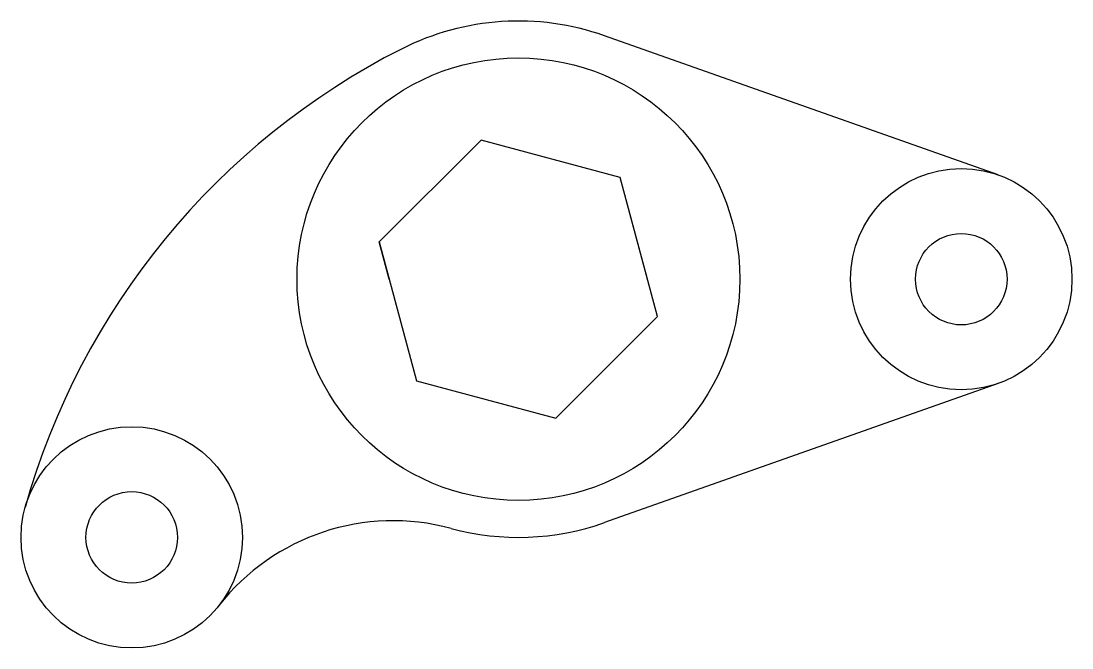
# Model space of a CAD drawing. Header units: millimetres. Extents: x -3.37 to 3.75, y -2.5 to 1.75.
import ezdxf

# ---------------------------------------------------------------- set-up
doc = ezdxf.new("R2010")
doc.units = ezdxf.units.MM

msp = doc.modelspace()

# ---------------------------------------------------------------- linework, layer by layer
for p, q in [((3.25, 0.7071), (0.5833, 1.6499)), ((0.875, 0), (0.6901, 0.6901)), ((-0.875, 0), (-0.9427, 0.2526)), ((3.25, -0.7071), (0.5833, -1.6499))]:
    msp.add_line(p, q)
msp.add_lwpolyline([(-0.6901, -0.6901), (0.2526, -0.9427), (0.9427, -0.2526), (0.6901, 0.6901), (-0.2526, 0.9427), (-0.9427, 0.2526)], close=True)
for centre, radius in [((0, 0), 1.5), ((3, 0), 0.75), ((3, 0), 0.31), ((-2.62, -1.75), 0.75), ((-2.62, -1.75), 0.31)]:
    msp.add_circle(centre, radius)
for centre, radius, start, end in [((0, 0), 1.75, 70.52878, 116.93475), ((1.4722, -2.8974), 5, 116.93475, 164.33644), ((-0.8486, -3.1373), 1.5, 74.86489, 141.93443), ((0, 0), 1.75, 254.86489, 289.47122)]:
    msp.add_arc(centre, radius, start, end)

doc.saveas('drawing.dxf')
